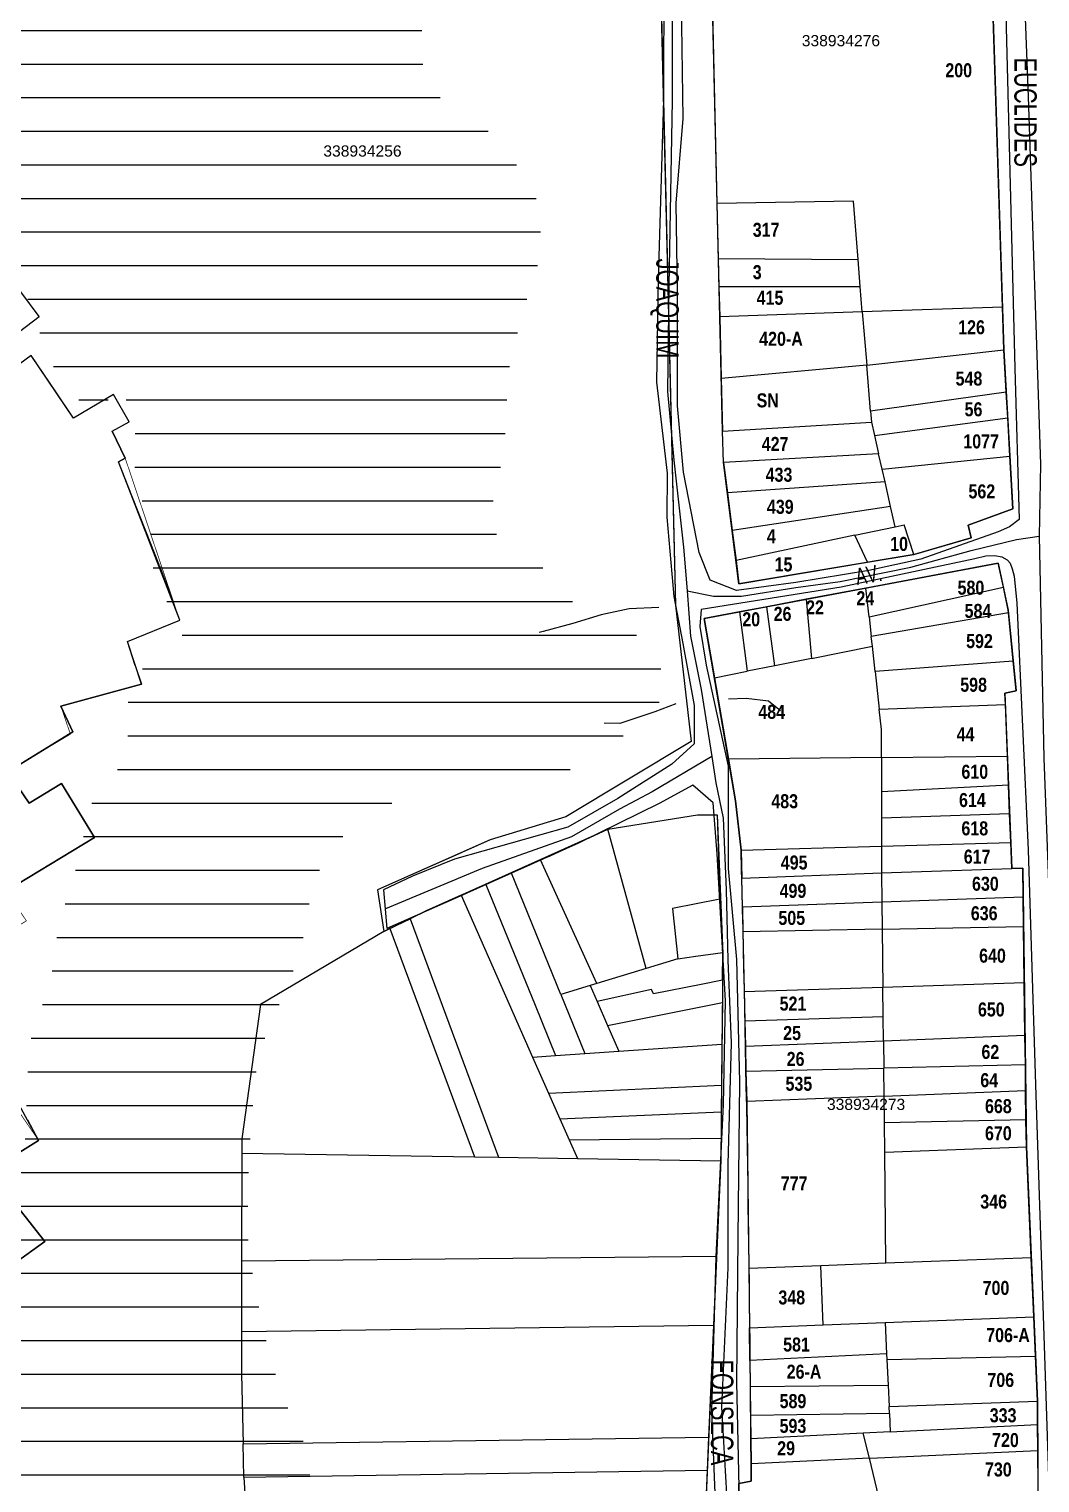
# Model space of a CAD drawing. Extents: x 206099 to 208675, y 4843659 to 4845705.
# Drawn here: x 207835.4 to 208016, y 4844040.5 to 4844300.1 of the extents above; entities that cross this region are included whole.
import ezdxf
from ezdxf.enums import TextEntityAlignment as Align

# ---------------------------------------------------------------- set-up
doc = ezdxf.new("R2010")
doc.units = 0
doc.header["$LTSCALE"] = 1.5
doc.header["$MEASUREMENT"] = 0
for name, color, linetype in [('CD-MALHA-LOTES', 40, 'CONTINUOUS'), ('CD_TXT_QUADRA', 7, 'CONTINUOUS'), ('HD-ALAGADO-BREJO', 170, 'CONTINUOUS'), ('HD-VALAS-DRENOS', 170, 'CONTINUOUS'), ('LM-LIM-SETOR-FISCAL', 7, 'CONTINUOUS'), ('RU-QUADRAS', 6, 'CONTINUOUS'), ('SV-EIXO-RUA-N-PAV', 6, 'CONTINUOUS'), ('SV-EIXO-RUA-PAV', 20, 'CONTINUOUS'), ('SV-RUA-NAO-PAV-S-GUIA-C-GUIA', 7, 'CONTINUOUS'), ('SV-RUA-PAVIM-S-GUIA-C-GUIA', 7, 'CONTINUOUS'), ('SV-TXT-RUA-N-PAV-S-GUIA-C-GUIA', 7, 'CONTINUOUS'), ('Th_NmrPort', 7, 'CONTINUOUS')]:
    doc.layers.add(name, color=color, linetype=linetype)
doc.styles.add('ARIAL', font='ARIAL.TTF')
doc.styles.add('MONOTXT', font='ARIAL.TTF', dxfattribs={"height": 0.2})
doc.styles.get("Standard").update_dxf_attribs({"font": 'swisscbo.ttf'})
doc.linetypes.add('Limite', pattern='A,20,-3,[130,ltypeshp.shx,S=6.35,R=0,X=0,Y=0],-3,20', length=46)

# ---------------------------------------------------------------- blocks, each defined once
blk = doc.blocks.new('*X5')
at = {"layer": 'HD-ALAGADO-BREJO', "color": 0}
for p, q in [((207798.250215, 4844299.89168), (207905.524736, 4844299.892753)), ((207799.403432, 4844293.891658), (207905.707031, 4844293.892721)), ((207802.131386, 4844287.891653), (207908.842801, 4844287.89272)), ((207810.468715, 4844281.891703), (207917.408875, 4844281.892773)), ((207812.63408, 4844275.891692), (207922.444381, 4844275.89279)), ((207813.363658, 4844269.891666), (207925.986824, 4844269.892792)), ((207825.580983, 4844263.891755), (207926.724146, 4844263.892767)), ((207827.469613, 4844257.891741), (207926.210393, 4844257.892729)), ((207835.166879, 4844251.891785), (207924.307941, 4844251.892676)), ((207837.318521, 4844245.891774), (207922.647749, 4844245.892627)), ((207839.715859, 4844239.891765), (207921.21119, 4844239.89258)), ((207844.260155, 4844233.891777), (207849.477512, 4844233.891829)), ((207852.705357, 4844233.891861), (207920.735145, 4844233.892542)), ((207854.328298, 4844227.891845), (207920.45514, 4844227.892506)), ((207854.276476, 4844221.891811), (207919.61873, 4844221.892465)), ((207855.600513, 4844215.891791), (207918.283121, 4844215.892418)), ((207857.033068, 4844209.891773), (207918.867097, 4844209.892391)), ((207857.551363, 4844203.891745), (207927.143502, 4844203.892441)), ((207859.975913, 4844197.891736), (207932.445402, 4844197.892461)), ((207862.747953, 4844191.891731), (207943.901523, 4844191.892542)), ((207855.623703, 4844185.891627), (207948.252647, 4844185.892553)), ((207853.080848, 4844179.891568), (207947.9702, 4844179.892517)), ((207853.000642, 4844173.891534), (207941.53549, 4844173.89242)), ((207851.14973, 4844167.891483), (207932.054726, 4844167.892292)), ((207846.56011, 4844161.891404), (207900.155343, 4844161.89194)), ((207845.083184, 4844155.891356), (207891.452895, 4844155.89182)), ((207843.658365, 4844149.891309), (207887.283114, 4844149.891745)), ((207841.793676, 4844143.891257), (207885.410557, 4844143.891694)), ((207840.29991, 4844137.891209), (207884.338273, 4844137.89165)), ((207839.498916, 4844131.891168), (207882.553421, 4844131.891599)), ((207837.744728, 4844125.891118), (207880.044541, 4844125.891541)), ((207835.772403, 4844119.891065), (207877.483048, 4844119.891482)), ((207835.126361, 4844113.891026), (207875.956477, 4844113.891434)), ((207834.920125, 4844107.890991), (207875.335504, 4844107.891395)), ((207834.653275, 4844101.890955), (207874.887357, 4844101.891357)), ((207832.96839, 4844095.890905), (207874.568183, 4844095.891321)), ((207828.928135, 4844089.890832), (207874.436819, 4844089.891287)), ((207826.169204, 4844083.890771), (207874.524358, 4844083.891255)), ((207825.074135, 4844077.890727), (207875.296174, 4844077.891229)), ((207822.938291, 4844071.890673), (207876.427849, 4844071.891208)), ((207819.765805, 4844065.890608), (207877.750984, 4844065.891188)), ((207818.297974, 4844059.89056), (207879.376118, 4844059.891171)), ((207816.089236, 4844053.890505), (207881.579319, 4844053.89116)), ((207814.358217, 4844047.890455), (207884.323065, 4844047.891155)), ((207814.453918, 4844041.890423), (207885.515043, 4844041.891134))]:
    blk.add_line(p, q, dxfattribs=at)

msp = doc.modelspace()

# ---------------------------------------------------------------- linework, layer by layer
at = {"layer": 'CD-MALHA-LOTES', "linetype": 'Continuous'}
for p, q in [((207956.78, 4844334.12), (207958.24, 4844269)), ((208009.3, 4844250.47), (208006.69, 4844330.91)), ((207982.64, 4844269.39), (207958.24, 4844269)), ((207958.24, 4844269), (207958.49, 4844259.18)), ((207983.49, 4844258.98), (207982.64, 4844269.39)), ((207958.49, 4844259.18), (207983.49, 4844258.98)), ((207958.49, 4844259.18), (207958.61, 4844254.17)), ((207983.88, 4844254.17), (207983.49, 4844258.98)), ((207958.61, 4844254.17), (207983.88, 4844254.17)), ((207958.61, 4844254.17), (207958.75, 4844248.73)), ((207984.23, 4844249.61), (207983.88, 4844254.17)), ((207984.23, 4844249.61), (207958.75, 4844248.73)), ((208009.3, 4844250.47), (207984.23, 4844249.61)), ((207984.23, 4844249.61), (207985.02, 4844240.12)), ((208009.54, 4844242.85), (208009.3, 4844250.47)), ((207958.75, 4844248.73), (207959.02, 4844237.73)), ((207985.02, 4844240.12), (208009.54, 4844242.85)), ((208009.96, 4844235.29), (208009.54, 4844242.85)), ((207985.02, 4844240.12), (207959.02, 4844237.73)), ((207985.69, 4844231.91), (207985.02, 4844240.12)), ((207959.02, 4844237.73), (207959.25, 4844228.33)), ((208009.96, 4844235.29), (207985.69, 4844231.91)), ((208010.21, 4844230.71), (208009.96, 4844235.29)), ((207985.69, 4844231.91), (207985.85, 4844229.94)), ((207959.25, 4844228.33), (207985.85, 4844229.94)), ((207985.85, 4844229.94), (207986.4, 4844227.52)), ((207986.4, 4844227.52), (208010.21, 4844230.71)), ((208010.6, 4844223.84), (208010.21, 4844230.71)), ((207959.45, 4844222.71), (207959.25, 4844228.33)), ((207986.4, 4844227.52), (207987.14, 4844224.28)), ((207987.14, 4844224.28), (207959.45, 4844222.71)), ((207987.77, 4844221.54), (207987.14, 4844224.28)), ((207987.77, 4844221.54), (208010.6, 4844223.84)), ((208011.12, 4844214.44), (208010.6, 4844223.84)), ((207959.45, 4844222.71), (207960.13, 4844217.31)), ((207988.29, 4844219.25), (207987.77, 4844221.54)), ((207988.29, 4844219.25), (207960.13, 4844217.31)), ((207989.3, 4844214.84), (207988.29, 4844219.25)), ((207960.13, 4844217.31), (207960.99, 4844210.55)), ((207989.3, 4844214.84), (207960.99, 4844210.55)), ((207990.12, 4844211.25), (207989.3, 4844214.84)), ((208003.14, 4844211.53), (208011.12, 4844214.44)), ((207960.99, 4844210.55), (207961.7, 4844205.19)), ((207982.91, 4844209.71), (207990.12, 4844211.25)), ((207990.12, 4844211.25), (207991.74, 4844211.6)), ((207993.44, 4844206.26), (207991.74, 4844211.6)), ((208003.7, 4844209.28), (208003.14, 4844211.53)), ((207982.91, 4844209.71), (207961.7, 4844205.19)), ((207985.17, 4844204.89), (207982.91, 4844209.71)), ((207993.44, 4844206.26), (208003.7, 4844209.28)), ((207961.7, 4844205.19), (207962.18, 4844201.07)), ((207985.17, 4844204.89), (207993.44, 4844206.26)), ((207962.18, 4844201.07), (207985.17, 4844204.89)), ((208008.52, 4844204.75), (207984.89, 4844200.3)), ((208009.44, 4844200.43), (208008.52, 4844204.75)), ((207984.89, 4844200.3), (207974.19, 4844198.29)), ((207985.46, 4844195.13), (207984.89, 4844200.3)), ((207985.46, 4844195.13), (208009.44, 4844200.43)), ((208010.32, 4844196.34), (208009.44, 4844200.43)), ((207974.19, 4844198.29), (207967.15, 4844196.96)), ((207974.19, 4844198.29), (207975.14, 4844187.73)), ((207962.27, 4844196.04), (207955.96, 4844194.85)), ((207955.96, 4844194.85), (207957.82, 4844184.27)), ((207967.15, 4844196.96), (207962.27, 4844196.04)), ((207962.27, 4844196.04), (207963.65, 4844185.43)), ((207968.61, 4844186.42), (207967.15, 4844196.96)), ((207985.46, 4844195.13), (207985.84, 4844191.61)), ((208010.37, 4844195.87), (207985.84, 4844191.61)), ((208010.37, 4844195.87), (208010.32, 4844196.34)), ((208011.21, 4844187.24), (208010.37, 4844195.87)), ((207975.14, 4844187.73), (207986.03, 4844189.9)), ((207986.03, 4844189.9), (207985.84, 4844191.61)), ((207986.53, 4844185.37), (207986.03, 4844189.9)), ((207975.14, 4844187.73), (207968.61, 4844186.42)), ((208011.21, 4844187.24), (207986.53, 4844185.37)), ((208011.73, 4844181.92), (208011.21, 4844187.24)), ((207957.82, 4844184.27), (207963.65, 4844185.43)), ((207968.61, 4844186.42), (207963.65, 4844185.43)), ((207986.53, 4844185.37), (207987.26, 4844178.64)), ((207957.82, 4844184.27), (207960.3, 4844169.72)), ((208009.72, 4844181.52), (208011.73, 4844181.92)), ((207987.26, 4844178.64), (208009.8, 4844179.49)), ((208009.8, 4844179.49), (208009.72, 4844181.52)), ((208010.15, 4844170.25), (208009.8, 4844179.49)), ((207987.66, 4844175.03), (207987.26, 4844178.64)), ((207987.66, 4844170.01), (207987.66, 4844175.03)), ((207987.66, 4844170.01), (207960.3, 4844169.72)), ((207960.3, 4844169.72), (207961.58, 4844162.3)), ((207987.66, 4844170.01), (208010.15, 4844170.25)), ((207987.66, 4844170.01), (207987.66, 4844163.88)), ((208010.35, 4844165.08), (208010.15, 4844170.25)), ((208010.35, 4844165.08), (207987.66, 4844163.88)), ((207987.66, 4844163.88), (207987.66, 4844159.17)), ((208010.54, 4844159.99), (208010.35, 4844165.08)), ((207961.58, 4844162.3), (207962.57, 4844153.46)), ((208010.54, 4844159.99), (207987.66, 4844159.17)), ((207987.66, 4844159.17), (207987.66, 4844154.19)), ((208010.74, 4844154.86), (208010.54, 4844159.99)), ((207962.57, 4844153.46), (207987.66, 4844154.19)), ((207962.57, 4844153.46), (207962.69, 4844148.48)), ((207987.66, 4844154.19), (208010.74, 4844154.86)), ((207987.66, 4844154.19), (207987.66, 4844149.4)), ((208010.92, 4844150.21), (208010.74, 4844154.86)), ((207962.69, 4844148.48), (207987.66, 4844149.4)), ((207962.81, 4844143.29), (207962.69, 4844148.48)), ((207987.66, 4844149.4), (208010.92, 4844150.21)), ((207987.66, 4844149.4), (207987.72, 4844144.17)), ((208012.93, 4844150.28), (208010.92, 4844150.21)), ((208012.99, 4844145.06), (208012.93, 4844150.28)), ((207987.72, 4844144.17), (207962.81, 4844143.29)), ((207962.81, 4844143.29), (207962.9, 4844138.88)), ((208012.99, 4844145.06), (207987.72, 4844144.17)), ((207987.72, 4844144.17), (207987.77, 4844139.36)), ((208013.06, 4844139.86), (208012.99, 4844145.06)), ((207987.77, 4844139.36), (207962.9, 4844138.88)), ((207962.9, 4844138.88), (207963.14, 4844128.19)), ((207987.77, 4844139.36), (208013.06, 4844139.86)), ((207987.77, 4844139.36), (207987.89, 4844128.97)), ((208013.18, 4844129.77), (208013.06, 4844139.86)), ((207987.89, 4844128.97), (207963.14, 4844128.19)), ((207963.14, 4844128.19), (207963.25, 4844123)), ((208013.18, 4844129.77), (207987.89, 4844128.97)), ((207987.95, 4844123.76), (207987.89, 4844128.97)), ((208013.29, 4844120.34), (208013.18, 4844129.77)), ((207963.25, 4844123), (207987.95, 4844123.76)), ((207963.25, 4844123), (207963.35, 4844118.38)), ((207988, 4844119.35), (207987.95, 4844123.76)), ((208013.29, 4844120.34), (207988, 4844119.35)), ((208013.36, 4844115.15), (208013.29, 4844120.34)), ((207988, 4844119.35), (207963.35, 4844118.38)), ((207963.35, 4844118.38), (207963.44, 4844113.98)), ((207988, 4844119.35), (207988.06, 4844114.56)), ((207963.44, 4844113.98), (207988.06, 4844114.56)), ((208013.36, 4844115.15), (207988.06, 4844114.56)), ((207988.11, 4844109.54), (207988.06, 4844114.56)), ((208013.41, 4844110.54), (208013.36, 4844115.15)), ((207963.44, 4844113.98), (207963.58, 4844108.58)), ((207988.11, 4844109.54), (207963.58, 4844108.58)), ((207988.11, 4844109.54), (208013.41, 4844110.54)), ((207988.17, 4844104.75), (207988.11, 4844109.54)), ((208013.47, 4844105.33), (208013.41, 4844110.54)), ((207963.58, 4844108.58), (207963.99, 4844078.73)), ((208013.47, 4844105.33), (207988.17, 4844104.75)), ((207988.23, 4844099.52), (207988.17, 4844104.75)), ((208013.54, 4844100.5), (208013.47, 4844105.33)), ((207988.23, 4844099.52), (208013.54, 4844100.5)), ((207988.45, 4844079.68), (207988.23, 4844099.52)), ((208014.41, 4844080.68), (208013.54, 4844100.5)), ((208014.41, 4844080.68), (207988.45, 4844079.68)), ((208014.88, 4844070.13), (208014.41, 4844080.68)), ((207976.83, 4844079.23), (207963.99, 4844078.73)), ((207963.99, 4844078.73), (207964.1, 4844068.16)), ((207988.45, 4844079.68), (207976.83, 4844079.23)), ((207977.23, 4844068.7), (207976.83, 4844079.23)), ((207964.1, 4844068.16), (207977.23, 4844068.7)), ((207964.16, 4844062.31), (207964.1, 4844068.16)), ((207977.23, 4844068.7), (207988.29, 4844069.1)), ((207988.29, 4844069.1), (208014.88, 4844070.13)), ((207988.29, 4844069.1), (207988.56, 4844063.48)), ((208015.19, 4844063.08), (208014.88, 4844070.13)), ((207988.56, 4844063.48), (207964.16, 4844062.31)), ((207988.56, 4844063.48), (207988.61, 4844062.5)), ((207988.61, 4844062.5), (208015.19, 4844063.08)), ((207988.61, 4844062.5), (207988.83, 4844057.89)), ((208015.54, 4844055.08), (208015.19, 4844063.08)), ((207964.16, 4844062.31), (207964.21, 4844057.68)), ((207964.21, 4844057.68), (207988.83, 4844057.89)), ((207964.21, 4844057.68), (207964.27, 4844052.48)), ((207988.83, 4844057.89), (207989.02, 4844054.1)), ((207989.02, 4844054.1), (208015.54, 4844055.08)), ((208015.56, 4844050.86), (208015.54, 4844055.08)), ((207989.08, 4844052.87), (207964.27, 4844052.48)), ((207964.27, 4844052.48), (207964.31, 4844048.31)), ((207989.08, 4844052.87), (207989.02, 4844054.1)), ((207989.08, 4844052.87), (207989.24, 4844049.55)), ((207989.24, 4844049.55), (207984.39, 4844049.31)), ((207989.24, 4844049.55), (208015.56, 4844050.86)), ((208015.59, 4844046.24), (208015.56, 4844050.86)), ((207984.39, 4844049.31), (207964.31, 4844048.31)), ((207964.31, 4844048.31), (207964.36, 4844043.89)), ((207985.49, 4844044.86), (207984.39, 4844049.31)), ((207985.49, 4844044.86), (207964.36, 4844043.89)), ((207985.49, 4844044.86), (207985.65, 4844044.87)), ((207987.21, 4844037.9), (207985.49, 4844044.86)), ((207985.65, 4844044.87), (208015.59, 4844046.24)), ((208015.63, 4844039.83), (208015.59, 4844046.24)), ((207964.36, 4844043.89), (207964.39, 4844040.75)), ((207964.39, 4844040.75), (207962.18, 4844040.34))]:
    msp.add_line(p, q, dxfattribs=at)
at = {"layer": 'CD-MALHA-LOTES'}
for points in [[(207947.43, 4844340.08), (207950.88, 4844197.23), (207953.64, 4844172.86), (207931.29, 4844159.42), (207917.73, 4844155.31), (207910.42, 4844152.06), (207909.05, 4844151.45), (207902.44, 4844148.52), (207897.64, 4844146.4), (207898.77, 4844138.95)], [(207827.85, 4844241.71), (207837.15, 4844248.8), (207833.89, 4844253.22)], [(207840.12, 4844235.35), (207835.76, 4844241.82), (207830.8, 4844238.17)], [(207843.28, 4844230.65), (207840.12, 4844235.35)], [(207850.22, 4844228.31), (207853.27, 4844229.99), (207850.47, 4844234.85), (207843.28, 4844230.65)], [(207850.22, 4844228.31), (207852.55, 4844223.47), (207851.34, 4844222.84)], [(207853.73, 4844216.78), (207851.34, 4844222.84)], [(207856.21, 4844210.46), (207853.73, 4844216.78)], [(207858.66, 4844204.24), (207856.21, 4844210.46)], [(207858.66, 4844204.24), (207860.86, 4844198.35)], [(207852.98, 4844190.72), (207862.28, 4844194.53), (207860.86, 4844198.35)], [(207854.35, 4844186.45), (207852.98, 4844190.72)], [(207854.35, 4844186.45), (207855.45, 4844183.13), (207841.05, 4844179.2)], [(207841.05, 4844179.2), (207843.18, 4844174.64), (207831.58, 4844167.48), (207835.38, 4844161.88), (207841.17, 4844165.37), (207843.81, 4844161.07), (207847.07, 4844155.75), (207831.32, 4844146.19)], [(207938.76, 4844157.24), (207954.79, 4844159.79), (207958.29, 4844159.76), (207958.8, 4844144.71)], [(207926.76, 4844151.72), (207928.49, 4844152.49), (207938.76, 4844157.24)], [(207945.6, 4844132.35), (207938.76, 4844157.24)], [(207926.76, 4844151.72), (207924.77, 4844150.78), (207921.58, 4844149.37)], [(207936.83, 4844129.65), (207926.76, 4844151.72)], [(207921.58, 4844149.37), (207917, 4844147.37)], [(207930.39, 4844127.68), (207921.58, 4844149.37)], [(207917, 4844147.37), (207914.33, 4844146.18), (207912.59, 4844145.41)], [(207917, 4844147.37), (207925.76, 4844125.8), (207929.43, 4844116.78)], [(207912.59, 4844145.41), (207906.32, 4844142.64), (207903.44, 4844141.23)], [(207912.59, 4844145.41), (207925.34, 4844116.5)], [(207958.8, 4844144.71), (207950.35, 4844143.06), (207951.25, 4844134.08)], [(207958.8, 4844144.71), (207959.31, 4844135.22)], [(207899.83, 4844139.46), (207903.44, 4844141.23)], [(207903.44, 4844141.23), (207919.21, 4844098.62)], [(207898.77, 4844138.95), (207876.74, 4844125.89), (207873.38, 4844101.89), (207873.38, 4844099.37)], [(207899.83, 4844139.46), (207898.77, 4844138.95)], [(207899.83, 4844139.46), (207914.92, 4844098.69)], [(207954.49, 4844134.54), (207959.31, 4844135.22)], [(207959.28, 4844130.25), (207959.31, 4844135.22)], [(207951.25, 4844134.08), (207945.6, 4844132.35)], [(207951.25, 4844134.08), (207954.49, 4844134.54)], [(207945.6, 4844132.35), (207936.83, 4844129.65)], [(207959.28, 4844130.25), (207955.45, 4844129.49)], [(207959.28, 4844130.25), (207959.24, 4844126.29)], [(207935.62, 4844129.28), (207930.39, 4844127.68)], [(207930.39, 4844127.68), (207934.69, 4844117.14)], [(207936.83, 4844129.65), (207935.62, 4844129.28)], [(207935.62, 4844129.28), (207936.87, 4844126.42)], [(207955.45, 4844129.49), (207946.93, 4844127.8), (207946.57, 4844128.56), (207936.87, 4844126.42)], [(207936.87, 4844126.42), (207938.72, 4844122.18)], [(207938.72, 4844122.18), (207959.24, 4844126.29)], [(207959.24, 4844126.29), (207959.16, 4844118.8)], [(207938.72, 4844122.18), (207940.74, 4844117.55)], [(207929.43, 4844116.78), (207934.69, 4844117.14)], [(207934.69, 4844117.14), (207940.74, 4844117.55)], [(207940.74, 4844117.55), (207959.16, 4844118.8)], [(207959.16, 4844118.8), (207959.09, 4844111.47)], [(207925.34, 4844116.5), (207929.43, 4844116.78)], [(207925.34, 4844116.5), (207928.18, 4844110.06)], [(207928.18, 4844110.06), (207959.09, 4844111.47)], [(207928.18, 4844110.06), (207930.2, 4844105.47)], [(207959.09, 4844111.47), (207959.04, 4844106.73)], [(207930.2, 4844105.47), (207959.04, 4844106.73)], [(207959.04, 4844106.73), (207958.99, 4844102.04)], [(207835.07, 4844105.32), (207837.07, 4844101.63), (207828.21, 4844096.11), (207838.21, 4844083.58), (207833.92, 4844080.5)], [(207930.2, 4844105.47), (207931.85, 4844101.72)], [(207931.85, 4844101.72), (207958.99, 4844102.04)], [(207931.85, 4844101.72), (207933.33, 4844098.39)], [(207958.99, 4844102.04), (207958.93, 4844097.97)], [(207873.38, 4844099.37), (207873.34, 4844080.1)], [(207873.38, 4844099.37), (207914.92, 4844098.69)], [(207914.92, 4844098.69), (207919.21, 4844098.62)], [(207919.21, 4844098.62), (207933.33, 4844098.39)], [(207933.33, 4844098.39), (207958.93, 4844097.97)], [(207958.93, 4844097.97), (207958.19, 4844080.95)], [(207873.34, 4844080.1), (207958.19, 4844080.95)], [(207958.19, 4844080.95), (207957.66, 4844068.64)], [(207873.34, 4844080.1), (207873.31, 4844067.52)], [(207873.31, 4844067.52), (207957.66, 4844068.64)], [(207957.66, 4844068.64), (207956.78, 4844048.62)], [(207873.31, 4844067.52), (207873.3, 4844059.89), (207873.6, 4844047.42)], [(207873.6, 4844047.42), (207956.78, 4844048.62)], [(207873.76, 4844041.46), (207873.6, 4844047.42)], [(207956.78, 4844048.62), (207956.53, 4844042.72)], [(207873.76, 4844041.46), (207956.53, 4844042.72)], [(207956.53, 4844042.72), (207956.34, 4844038.57)], [(207873.76, 4844041.46), (207873.98, 4844037.59)]]:
    msp.add_lwpolyline(points, dxfattribs=at)
at = {"layer": 'HD-VALAS-DRENOS', "flags": 128}
for points in [[(207947.9, 4844196.8), (207942.6, 4844196.56), (207937.57, 4844195.5), (207932.53, 4844193.94), (207927.24, 4844192.53), (207926.49, 4844192.36)], [(207950.93, 4844179.63), (207947.18, 4844178.18), (207940.92, 4844176.1), (207938.12, 4844176.18)], [(207969.61, 4844178.36), (207967.5, 4844180.07), (207963.51, 4844180.58), (207960.31, 4844180.47)]]:
    msp.add_lwpolyline(points, dxfattribs=at)
at = {"layer": 'LM-LIM-SETOR-FISCAL', "linetype": 'Limite', "ltscale": 0.1, "const_width": 0.13, "flags": 128}
msp.add_lwpolyline([(206951.13, 4844515.15), (206103.85, 4844311.15), (206102.2, 4844310.76), (206463.03, 4843896.23), (206552, 4844015.88), (206955.36, 4843691.91), (206997.06, 4843661.13), (206998.31, 4843663.57), (207016.42, 4843698.58), (207012.73, 4843700.99), (207070.72, 4843830.73), (207120.99, 4843945.82), (207148.62, 4843951), (207201.26, 4843971.46), (207207.29, 4843958.02), (207217.12, 4843955.42), (207337.27, 4843938.21), (207437.15, 4843921.71), (207622.29, 4843892.61), (207679.53, 4843880.04), (207690.49, 4843889.02), (207671.55, 4843915.2), (207748.93, 4843970.7), (207711.26, 4844025.71), (207698.36, 4844043.55), (207668.91, 4844086.59), (207641.42, 4844125.22), (207698.91, 4844166.45), (207678.15, 4844195.51), (207667.43, 4844209.54), (207654.06, 4844227.54), (207631.24, 4844260.95), (207605.71, 4844299.54), (207598, 4844309.83), (207586.64, 4844326.37), (207553.25, 4844375.41), (207542.96, 4844389.81), (207530.49, 4844407.67), (207597.31, 4844451.76), (207621.23, 4844476.19), (207656.93, 4844513), (207690.53, 4844547.25), (207699.44, 4844555.93), (207701.4, 4844564.61), (207693.13, 4844573.37), (207679, 4844583.84), (207661.07, 4844596.77), (207637.45, 4844615.37), (207585.86, 4844655.97), (207575.48, 4844664.69), (207569.08, 4844671.5), (207569.45, 4844680.36), (207654.93, 4844703.13), (207663.89, 4844680.39), (207677.57, 4844669.34), (207702.32, 4844650.54), (207716.26, 4844640.68), (207753.78, 4844609.83), (207762.93, 4844554.62), (207770.13, 4844473.57), (207776.84, 4844472.68), (207793.01, 4844360.57), (207785.17, 4844355.62), (207770.44, 4844345.59), (207748.43, 4844330.95), (207747.91, 4844324.8), (207753.52, 4844317.31), (207769.28, 4844298.69), (207775.01, 4844293.43), (207782.88, 4844283.92), (207789.15, 4844276.2), (207815.46, 4844244.33), (207819.38, 4844241.82), (207833.89, 4844253.22), (207837.15, 4844248.8), (207827.85, 4844241.71), (207830.8, 4844238.17), (207835.76, 4844241.82), (207843.28, 4844230.65), (207850.47, 4844234.85), (207853.27, 4844229.99), (207850.22, 4844228.31), (207852.55, 4844223.47), (207862.28, 4844194.53), (207852.98, 4844190.72), (207855.45, 4844183.13), (207841.05, 4844179.2), (207842.75, 4844174.19), (207831.58, 4844167.48), (207835.38, 4844161.88), (207841.17, 4844165.37), (207847.07, 4844155.75), (207831.32, 4844146.19), (207834.89, 4844140.85), (207829.27, 4844137.4), (207831.74, 4844133), (207827.93, 4844130.58), (207830.96, 4844126.13), (207825.79, 4844122.95), (207828.8, 4844117.88), (207826.74, 4844116.71), (207837.07, 4844101.63), (207828.21, 4844096.11), (207838.21, 4844083.58), (207810.77, 4844063.9), (207814.94, 4844058.51), (207818.35, 4844060.87), (207823.85, 4844053.22), (207815.63, 4844047.62), (207818.11, 4844034.1), (207801.11, 4844022.39), (207805.92, 4844012.86), (207800.29, 4844003.99), (207792.72, 4843932.76), (207821.91, 4843926.4), (207859.75, 4843922.03), (207884.09, 4843912.26), (207889.39, 4843912.02), (207898.99, 4843924.88), (207898.88, 4843930.09), (207899.02, 4843938.96), (207962.06, 4843938.77), (207963.84, 4843901.85), (207941.02, 4843902.05), (207942.04, 4843841.47), (208007.7, 4843841.21), (208022.14, 4843841.12), (208036.07, 4843839.89), (208056.34, 4843840.14), (208090.26, 4843841.1), (208106.1, 4843842.59), (208189.59, 4843856.54), (208188.16, 4843865.4), (208275.25, 4843877.18), (208292.72, 4843880.37), (208298.69, 4843887.78), (208321.91, 4843926.37), (208334.62, 4843947.55), (208347.38, 4843979.84), (208351.66, 4843981.53), (208361.4, 4843993.9), (208372.92, 4843999.2), (208371.9, 4844007.23), (208387.36, 4844030.68), (208393.74, 4844026.56), (208401.25, 4844038.55), (208394.9, 4844042.64), (208398.77, 4844059.02), (208405.89, 4844063.32), (208424.47, 4844062.68), (208426.06, 4844069.85), (208422.67, 4844090.07), (208413.98, 4844110.55), (208424.48, 4844115.64), (208426.74, 4844111.64), (208466.87, 4844139.33), (208484, 4844172.26), (208526.46, 4844173.32), (208524.92, 4844238.99), (208556.34, 4844273.82), (208606.67, 4844329.22), (208617.29, 4844355.28), (208634.75, 4844382.44), (208623.4, 4844573.87), (208620.94, 4844586.93), (208617.24, 4844585.48), (208611.62, 4844582.44), (208602.16, 4844575.47), (208597.22, 4844571.55), (208589.65, 4844565.64), (208583.91, 4844560.59), (208574.64, 4844553.13), (208565.88, 4844547.77), (208558.91, 4844543.84), (208546.16, 4844536.68), (208538.21, 4844532.01), (208523.21, 4844523.48), (208501.29, 4844510.52), (208474.09, 4844504.73), (208470.3, 4844549.75), (208469.96, 4844556.19), (208469.21, 4844570.01), (208467.84, 4844586.2), (208466.79, 4844596.16), (208463.28, 4844642.74), (208459.25, 4844689.33), (208457.41, 4844719.81), (208456.59, 4844734.9), (208455.83, 4844742.23), (208452.75, 4844785.24), (208451.92, 4844795.94), (208448.46, 4844834.88), (208447.26, 4844852.46), (208446.16, 4844873.31), (208445.12, 4844881.64), (208441.97, 4844928.93), (208438.81, 4844974.82), (208435.74, 4845020.91), (208434.09, 4845038.6), (208431.09, 4845069.57), (208428.45, 4845117.03), (208425.65, 4845163.09), (208425.04, 4845177.97), (208424.21, 4845193.61), (208423.19, 4845208.28), (208420.65, 4845245.05), (208420.1, 4845254.11), (208419.59, 4845259.67), (208417.58, 4845281.54), (208417.08, 4845287.58), (208415.98, 4845307.61), (208414.07, 4845322.51), (208412.84, 4845335.67), (208409.33, 4845349.09), (208404.94, 4845354.53), (208397.22, 4845363.48), (208391.26, 4845367.95), (208373.27, 4845347.25), (208334.49, 4845303.29), (208294.22, 4845257.76), (208255.35, 4845213.1), (208212.72, 4845163.71), (208171.57, 4845116.42), (208140.51, 4845080.89), (208114.59, 4845051), (208102.6, 4845036.98), (208066.61, 4844996.14), (208032.07, 4844956.22), (207998.73, 4844916.29), (207967.12, 4844879.57), (207953.42, 4844867.05), (207945.01, 4844857.92), (207921.99, 4844836.18), (207906.18, 4844822.02), (207877.77, 4844798.99), (207836.45, 4844772.36), (207834.47, 4844792.78), (207833.01, 4844807.86), (207831.55, 4844856.55), (207830.63, 4844904.88), (207830.37, 4844927.94), (207830.09, 4844953.39), (207831, 4845001.71), (207831.73, 4845050.95), (207831.55, 4845099.46), (207831.55, 4845147.97), (207831.18, 4845196.48), (207831.39, 4845224.82), (207831.52, 4845241.53), (207831.55, 4845245.91), (207831.55, 4845246.41), (207831.18, 4845294.78), (207831.18, 4845343.11), (207831.73, 4845394.36), (207833.37, 4845443.42), (207833.92, 4845490.65), (207833.71, 4845521.07), (207833.56, 4845541.9), (207833.48, 4845550.53), (207833.19, 4845579.45), (207832.83, 4845604.85), (207833.56, 4845629.33), (207836.48, 4845656.56), (207836.76, 4845664.71), (207825.37, 4845667.68), (207821.82, 4845668.69), (207816.91, 4845670.09), (207805.68, 4845673.47), (207791.7, 4845677.75), (207783.5, 4845679.57), (207766.81, 4845685.02), (207754.43, 4845688.82), (207739.64, 4845691.3), (207722.13, 4845693.94), (207717.1, 4845694.68), (207690.08, 4845700.62), (207680.08, 4845702.89), (207670.03, 4845704.98), (207667.81, 4845700.16), (207660.99, 4845676.98), (207660.54, 4845673.8), (207657.39, 4845659.57), (207656.59, 4845656.53), (207655.95, 4845653.98), (207650.56, 4845639.59), (207647.27, 4845633.02), (207644.17, 4845622.85), (207641.37, 4845615.1), (207618.1, 4845615.4), (207601.33, 4845615.86), (207592.93, 4845615.82), (207543.69, 4845617.43), (207493.78, 4845618.83), (207471.28, 4845620.61), (207442.67, 4845621.38), (207409.05, 4845621.45), (207395.8, 4845621.64), (207345.61, 4845622.76), (207297.34, 4845623.66), (207302.37, 4845557.49), (207306.56, 4845504.34), (207309.91, 4845464.2), (207314.17, 4845425.29), (207318.44, 4845350.96), (207323.01, 4845301.38), (207326.21, 4845262.61), (207329.56, 4845220.35), (207332.3, 4845183.41), (207332.77, 4845157.36), (207331.5, 4845129.31), (207329.48, 4845113.1), (207327.97, 4845099.78), (207322.7, 4845067.42), (207315.32, 4845031.5), (207304.58, 4844989.44), (207294.83, 4844945.95), (207285.39, 4844902.77), (207275.03, 4844859.74), (207265.74, 4844820.37), (207255.53, 4844777.19), (207247.26, 4844743.37), (207237.49, 4844702.4), (207233.3, 4844686.1), (207226.31, 4844651.65), (207222.36, 4844634.38), (207221.5, 4844580.09), (207184.7, 4844571.41), (207132.94, 4844558.17), (207106.7, 4844555.23), (207101.3, 4844554.58), (207090.18, 4844551.4), (207069.41, 4844546.2), (207052.47, 4844541.19), (207025, 4844537.01), (206969.31, 4844520.12)], close=True, dxfattribs=at)
at = {"layer": 'RU-QUADRAS', "color": 6, "linetype": 'Continuous'}
for points in [[(207946.03, 4844400), (207950.88, 4844197.23), (207953.64, 4844172.86), (207931.29, 4844159.42), (207917.73, 4844155.31), (207897.64, 4844146.4), (207898.77, 4844138.95), (207906.32, 4844142.64), (207938.76, 4844157.24), (207954.79, 4844159.79), (207958.29, 4844159.76), (207959.33, 4844134.92), (207958.95, 4844098.36), (207954.67, 4844000), (207958.03, 4843993.02), (207957.31, 4843957.03), (207952.39, 4843945.31), (207878.4, 4843946.09), (207878.7, 4843919.16), (207790.84, 4843915.81)], [(207827.85, 4844241.71), (207837.15, 4844248.8), (207833.89, 4844253.22)], [(207831.32, 4844146.19), (207847.07, 4844155.75), (207841.17, 4844165.37), (207835.38, 4844161.88), (207831.58, 4844167.48), (207843.18, 4844174.64), (207841.05, 4844179.2), (207855.45, 4844183.13), (207852.98, 4844190.72), (207862.28, 4844194.53), (207851.34, 4844222.84), (207852.55, 4844223.47), (207850.22, 4844228.31), (207853.27, 4844229.99), (207850.47, 4844234.85), (207843.28, 4844230.65), (207835.76, 4844241.82), (207830.8, 4844238.17)], [(207810.77, 4844063.9), (207838.21, 4844083.58), (207828.21, 4844096.11), (207837.07, 4844101.63), (207830.82, 4844113.15)]]:
    msp.add_lwpolyline(points, dxfattribs=at)
msp.add_lwpolyline([(207955.6, 4844400.92), (207970.98, 4844401.04), (207971.2, 4844397.97), (208004.52, 4844398.1), (208009.54, 4844242.85), (208011.12, 4844214.44), (208003.14, 4844211.53), (208003.7, 4844209.28), (207993.47, 4844206.27), (207962.18, 4844201.07), (207959.45, 4844222.71), (207959.25, 4844228.33), (207956.19, 4844357.85)], close=True, dxfattribs=at)
msp.add_lwpolyline([(207955.96, 4844194.85), (208008.52, 4844204.75), (208010.32, 4844196.34), (208011.73, 4844181.92), (208009.72, 4844181.52), (208010.92, 4844150.21), (208012.93, 4844150.28), (208013.54, 4844100.5), (208015.54, 4844055.08), (208015.74, 4844021.04), (208014.73, 4844019.24), (207966.6, 4844009.42), (207965.26, 4844020.34), (207964.99, 4844036.94), (207962.18, 4844036.74), (207962.18, 4844040.34), (207964.39, 4844040.75, 0.004906), (207962.57, 4844153.46), (207961.58, 4844162.3)], format="xyb", close=True, dxfattribs=at)
at = {"layer": 'SV-EIXO-RUA-N-PAV', "flags": 128}
for points in [[(207950.26, 4844332.79), (207950.26, 4844287.37), (207949.69, 4844254.33), (207949.41, 4844235.39), (207950.55, 4844223.14), (207952.27, 4844207.62), (207952.95, 4844199.82), (207953.53, 4844191.71), (207955.44, 4844182.17), (207957.35, 4844170.2), (207958.04, 4844165.52), (207959.37, 4844159.2), (207959.94, 4844146.39), (207960.23, 4844133.85), (207960.8, 4844119.04), (207960.23, 4844097.4), (207960.23, 4844078.89), (207959.09, 4844053.97), (207960.51, 4844029.19)], [(207952.95, 4844199.82), (207957.65, 4844198.83), (207962.66, 4844198.83), (207972.36, 4844200.39), (207980.3, 4844201.48), (207992.9, 4844204.03), (208003.7, 4844207.03), (208011.79, 4844208.98), (208015.84, 4844209.58)], [(207957.35, 4844170.2), (207946.68, 4844163.9), (207940.88, 4844160.81), (207932.28, 4844155.88), (207916.33, 4844150.17), (207899.02, 4844143.02)]]:
    msp.add_lwpolyline(points, dxfattribs=at)
at = {"layer": 'SV-EIXO-RUA-PAV', "flags": 128}
msp.add_lwpolyline([(208007.72, 4844504.75), (208009.19, 4844460.4), (208010.57, 4844418.82), (208010.57, 4844403.35), (208011.4, 4844381.53), (208011.95, 4844338.16), (208013.88, 4844288.02), (208016.09, 4844222.41), (208015.84, 4844209.58), (208016.65, 4844169.92), (208018.58, 4844119.23), (208020.79, 4844071.58), (208022.01, 4844017.16), (208024.66, 4843961.08), (208025.49, 4843910.8), (208027.7, 4843865.77), (208028.52, 4843844.08)], dxfattribs=at)
at = {"layer": 'SV-RUA-NAO-PAV-S-GUIA-C-GUIA', "flags": 128}
for points in [[(207948.32, 4844353.01), (207948.81, 4844333.31), (207948.73, 4844287.49), (207947.76, 4844255.48), (207947.47, 4844237.04), (207949.38, 4844220.79), (207949.32, 4844212.97), (207950.59, 4844198.79), (207952.17, 4844190.38), (207954.22, 4844179.34), (207954.19, 4844172.47), (207950.23, 4844168.82), (207940.56, 4844162.72), (207931.62, 4844157.61), (207911.4, 4844151.86), (207903.86, 4844148.81), (207898.7, 4844146.4), (207899.26, 4844139.46)], [(208012.25, 4844212.51), (208010.51, 4844211.2), (208008.49, 4844210.31), (207994.7, 4844205.43), (207985.37, 4844203.41), (207972.38, 4844201.31), (207961.78, 4844199.83), (207957.04, 4844201.68), (207955.11, 4844206.64), (207952.29, 4844221.01), (207951.21, 4844232.87), (207951.21, 4844253.22), (207950.98, 4844269.07), (207952.24, 4844284.18), (207951.86, 4844309.21)], [(208010.63, 4844204.76), (208010.16, 4844205.25), (208009.22, 4844205.81), (208007.86, 4844206.06), (208006.32, 4844205.96), (208004.34, 4844205.54), (207980.46, 4844200.46), (207955.43, 4844196.48), (207955.2, 4844193.45), (207956.31, 4844186.5), (207960.26, 4844168.46), (207960.26, 4844150.22), (207961.76, 4844133.95), (207962.32, 4844112.08), (207961.99, 4844084.28), (207961.74, 4844058.42), (207962.49, 4844026.26), (207962.73, 4844014.38), (207963.97, 4844009.8), (207967.56, 4844009.18), (207975.49, 4844010.28), (207998.36, 4844014), (208013.75, 4844017.23), (208017.71, 4844019.13)], [(207907.2, 4843934.57), (207910.36, 4843929.27), (207916.08, 4843924.35), (207922.8, 4843919.55), (207930.66, 4843915.92), (207935.82, 4843916.48), (207943.4, 4843919.17), (207950.46, 4843922.34), (207953.91, 4843926.05), (207956.34, 4843934.66), (207957.53, 4843962.25), (207958.05, 4843994.52), (207958.72, 4844019.37), (207957.33, 4844053.36), (207958.12, 4844080.81), (207959.41, 4844108.05), (207959.8, 4844126.54), (207958.31, 4844152.8), (207957.61, 4844161.95), (207953.94, 4844165.06), (207947.94, 4844161.82), (207933.54, 4844154.7), (207911.31, 4844144.79), (207899.26, 4844139.46)]]:
    msp.add_lwpolyline(points, dxfattribs=at)
at = {"layer": 'SV-RUA-PAVIM-S-GUIA-C-GUIA', "flags": 128}
for points in [[(208006.88, 4844397.77), (208009.51, 4844316.87), (208011.48, 4844239.55), (208012.25, 4844212.51)], [(208010.63, 4844204.76), (208011.03, 4844203.75), (208011.35, 4844202.42), (208011.85, 4844197.6), (208013.87, 4844153.55), (208015.19, 4844111.55), (208018.03, 4844025.53), (208017.71, 4844019.13)]]:
    msp.add_lwpolyline(points, dxfattribs=at)

# ---------------------------------------------------------------- block references
at = {"layer": 'HD-ALAGADO-BREJO'}
msp.add_blockref('*X5', (0, 0), dxfattribs=at)

# ---------------------------------------------------------------- texts
at = {"layer": 'CD_TXT_QUADRA', "color": 7, "linetype": 'Continuous', "style": 'MONOTXT'}
for s, p in [('338934276', (207973.42, 4844297.07)), ('338934256', (207887.94, 4844277.36)), ('338934273', (207977.92, 4844107.07))]:
    msp.add_text(s, height=2, dxfattribs=at).set_placement(p)
at = {"layer": 'SV-TXT-RUA-N-PAV-S-GUIA-C-GUIA', "style": 'ARIAL', "width": 0.7}
for s, height, rotation, p in [('EUCLIDES', 4, 270, (208011.4, 4844295.07)), ('JOAQUIM', 4, 270, (207947.43, 4844259.14)), ('AV.', 3, 10, (207983.31, 4844200.79)), ('FONSECA', 4, 270, (207957.19, 4844062.48))]:
    msp.add_text(s, height=height, rotation=rotation, dxfattribs=at).set_placement(p)
at = {"layer": 'Th_NmrPort', "color": 1}
for s, p in [('200', (207999.07, 4844292.78)), ('317', (207964.66, 4844264.28)), ('3', (207964.66, 4844256.72)), ('415', (207965.35, 4844252.14)), ('126', (208001.36, 4844246.87)), ('420-A', (207965.81, 4844244.81)), ('548', (208000.9, 4844237.71)), ('SN', (207965.35, 4844233.82)), ('56', (208002.51, 4844232.22)), ('427', (207966.27, 4844226.03)), ('1077', (208002.28, 4844226.49)), ('433', (207966.96, 4844220.54)), ('562', (208003.2, 4844217.56)), ('439', (207967.19, 4844214.81)), ('4', (207967.19, 4844209.54)), ('10', (207989.21, 4844208.17)), ('15', (207968.56, 4844204.51)), ('580', (208001.25, 4844200.36)), ('22', (207974.19, 4844196.84)), ('24', (207983.18, 4844198.48)), ('584', (208002.51, 4844196.21)), ('20', (207962.79, 4844194.71)), ('26', (207968.39, 4844195.68)), ('592', (208002.78, 4844190.82)), ('598', (208001.73, 4844183.02)), ('484', (207965.66, 4844178.18)), ('44', (208001.09, 4844174.18)), ('610', (208001.94, 4844167.48)), ('614', (208001.51, 4844162.43)), ('483', (207967.98, 4844162.22)), ('618', (208001.94, 4844157.37)), ('617', (208002.36, 4844152.32)), ('495', (207969.67, 4844151.27)), ('630', (208003.83, 4844147.48)), ('499', (207969.46, 4844146.21)), ('636', (208003.62, 4844142.21)), ('505', (207969.24, 4844141.37)), ('640', (208005.1, 4844134.63)), ('521', (207969.46, 4844126.07)), ('650', (208004.89, 4844125.02)), ('25', (207970.09, 4844120.81)), ('26', (207970.72, 4844116.18)), ('62', (208005.52, 4844117.44)), ('535', (207970.51, 4844111.75)), ('64', (208005.31, 4844112.39)), ('668', (208006.15, 4844107.75)), ('670', (208006.15, 4844102.91)), ('777', (207969.67, 4844093.94)), ('346', (208005.31, 4844090.7)), ('700', (208005.73, 4844075.28)), ('348', (207969.24, 4844073.59)), ('706-A', (208006.37, 4844066.85)), ('581', (207970.09, 4844065.17)), ('26-A', (207970.72, 4844060.32)), ('706', (208006.58, 4844058.85)), ('589', (207969.46, 4844055.06)), ('333', (208007, 4844052.53)), ('593', (207969.46, 4844050.64)), ('720', (208007.42, 4844048.11)), ('29', (207969.03, 4844046.64)), ('730', (208006.15, 4844042.85))]:
    msp.add_text(s, height=2.5, dxfattribs=at).set_placement(p, align=Align.MIDDLE_LEFT)

doc.saveas('drawing.dxf')
